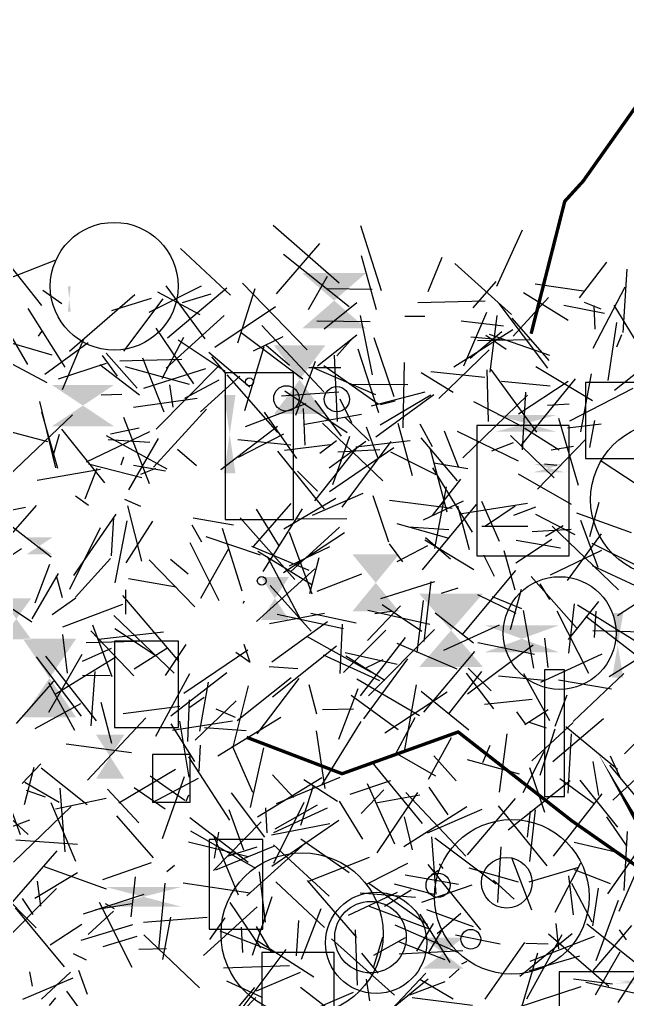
# Model space of a CAD drawing. Extents: x 39652501 to 39653363, y 39457785 to 39458687.
# Drawn here: x 39652664.4 to 39652754.6, y 39458531.9 to 39458677.4 of the extents above; entities that cross this region are included whole.
import ezdxf

# ---------------------------------------------------------------- set-up
doc = ezdxf.new("R2010")
doc.units = 0
doc.layers.get('0').update_dxf_attribs({"linetype": 'CONTINUOUS'})

msp = doc.modelspace()

# ---------------------------------------------------------------- linework, layer by layer
for p, q in [((39652711.8204, 39458638.2264), (39652702.0142, 39458646.8157)), ((39652718.1054, 39458637.1255), (39652715.0137, 39458646.7399)), ((39652735.2125, 39458637.7797), (39652739.043, 39458646.1742)), ((39652667.6295, 39458634.9251), (39652659.9131, 39458644.6796)), ((39652702.4973, 39458636.6556), (39652708.9359, 39458644.1327)), ((39652695.6932, 39458636.4366), (39652688.2319, 39458643.378)), ((39652660.5154, 39458638.1033), (39652669.6534, 39458641.6524)), ((39652713.2997, 39458634.7333), (39652703.5226, 39458642.4842)), ((39652717.3475, 39458634.299), (39652715.1325, 39458642.3039)), ((39652725.0412, 39458636.9973), (39652727.0888, 39458642.1183)), ((39652737.4099, 39458633.5702), (39652729.0005, 39458641.157)), ((39652747.5139, 39458636.0418), (39652751.5811, 39458641.3527)), ((39652753.9758, 39458630.9261), (39652754.5647, 39458640.3438)), ((39652697.4696, 39458638.2254), (39652707.0789, 39458628.3165)), ((39652707.2564, 39458634.3097), (39652710.0757, 39458639.2622)), ((39652731.7227, 39458634.5793), (39652735.1459, 39458638.4787)), ((39652670.6348, 39458635.1573), (39652667.7939, 39458637.1764)), ((39652691.2965, 39458637.7819), (39652683.52, 39458633.8911)), ((39652691.1759, 39458633.5376), (39652684.8758, 39458636.9002)), ((39652691.9218, 39458629.9776), (39652686.0938, 39458637.8418)), ((39652695.1357, 39458637.4992), (39652686.3211, 39458630.0752)), ((39652696.7496, 39458629.3876), (39652699.3203, 39458637.4472)), ((39652710.0257, 39458637.4453), (39652716.6935, 39458637.3512)), ((39652745.8365, 39458632.7066), (39652739.1635, 39458636.7927)), ((39652748.0801, 39458637.0475), (39652740.9265, 39458638.0972)), ((39652754.2329, 39458637.6257), (39652749.4965, 39458628.5594)), ((39652681.4655, 39458636.5005), (39652671.7457, 39458628.0944)), ((39652683.897, 39458635.9556), (39652677.9886, 39458634.149)), ((39652679.8535, 39458628.1227), (39652685.6736, 39458635.9239)), ((39652692.7701, 39458636.6304), (39652688.5075, 39458635.3156)), ((39652714.407, 39458635.3168), (39652709.5641, 39458631.4257)), ((39652723.5042, 39458635.383), (39652733.4769, 39458635.6236)), ((39652737.654, 39458630.3465), (39652742.8707, 39458636.1177)), ((39652748.1925, 39458635.4112), (39652750.6819, 39458634.451)), ((39652665.5715, 39458626.1572), (39652661.0562, 39458633.85)), ((39652671.1385, 39458625.7727), (39652665.6066, 39458634.4598)), ((39652693.3569, 39458628.7284), (39652702.3625, 39458634.7604)), ((39652733.6745, 39458633.8688), (39652730.289, 39458625.9357)), ((39652735.5052, 39458635.2066), (39652742.7546, 39458625.6308)), ((39652751.2079, 39458633.7159), (39652745.1726, 39458634.9041)), ((39652749.6041, 39458634.9392), (39652749.7583, 39458631.4211)), ((39652752.6104, 39458634.9879), (39652758.2686, 39458625.628)), ((39652694.7089, 39458633.4375), (39652686.1268, 39458625.6186)), ((39652708.4729, 39458632.6593), (39652716.413, 39458632.5553)), ((39652716.7813, 39458624.6121), (39652714.993, 39458633.4417)), ((39652724.5087, 39458633.2868), (39652721.5457, 39458633.2787)), ((39652729.9017, 39458632.6458), (39652736.2318, 39458631.9016)), ((39652734.2142, 39458625.0409), (39652735.2467, 39458633.4497)), ((39652737.4647, 39458633.0274), (39652742.9339, 39458626.7688)), ((39652752.9877, 39458632.3818), (39652751.7104, 39458623.7944)), ((39652667.6237, 39458631.0659), (39652667.1108, 39458630.3516)), ((39652690.2166, 39458623.285), (39652684.6258, 39458631.5704)), ((39652700.3466, 39458631.9615), (39652709.5104, 39458622.0909)), ((39652728.853, 39458625.8245), (39652737.6165, 39458631.3451)), ((39652735.9752, 39458631.0072), (39652731.2776, 39458627.043)), ((39652669.2006, 39458627.5418), (39652661.3606, 39458629.8502)), ((39652673.8246, 39458629.9061), (39652670.6949, 39458622.4211)), ((39652688.6935, 39458630.1704), (39652685.4488, 39458624.0239)), ((39652694.8954, 39458625.1066), (39652687.8935, 39458629.753)), ((39652706.4144, 39458623.9833), (39652697.2413, 39458630.8706)), ((39652703.4268, 39458630.2761), (39652699.0572, 39458628.1457)), ((39652708.5728, 39458625.9686), (39652714.4467, 39458630.5765)), ((39652711.4676, 39458627.47), (39652713.8311, 39458630.1397)), ((39652719.9865, 39458621.3843), (39652716.9916, 39458630.1157)), ((39652736.7807, 39458629.7071), (39652731.3455, 39458630.1975)), ((39652740.358, 39458629.8435), (39652732.3488, 39458629.6995)), ((39652736.6058, 39458628.3941), (39652733.5954, 39458630.4836)), ((39652743.0975, 39458627.5086), (39652734.1446, 39458630.6231)), ((39652762.0468, 39458629.7781), (39652752.7065, 39458622.3077)), ((39652753.7504, 39458630.5699), (39652752.9703, 39458628.7305)), ((39652668.1115, 39458624.7104), (39652674.5363, 39458629.4179)), ((39652700.6099, 39458628.7867), (39652697.74, 39458619.3046)), ((39652700.9853, 39458629.0282), (39652704.4354, 39458626.0844)), ((39652714.5921, 39458628.5014), (39652717.6428, 39458619.0117)), ((39652726.5984, 39458621.1144), (39652734.1014, 39458628.3405)), ((39652660.3683, 39458627.746), (39652668.3906, 39458623.4816)), ((39652676.5906, 39458627.4834), (39652678.8279, 39458624.4405)), ((39652681.8303, 39458622.6391), (39652677.1844, 39458627.8441)), ((39652688.4638, 39458626.9199), (39652679.2526, 39458626.6646)), ((39652682.5988, 39458627.1667), (39652685.7592, 39458619.1419)), ((39652698.5505, 39458622.7746), (39652692.4514, 39458627.9434)), ((39652692.8384, 39458627.3167), (39652694.9728, 39458624.785)), ((39652708.2383, 39458626.6062), (39652705.3002, 39458618.5949)), ((39652711.0711, 39458627.5468), (39652711.5172, 39458617.6867)), ((39652677.1875, 39458626.335), (39652670.087, 39458623.9594)), ((39652682.1605, 39458621.5875), (39652676.2416, 39458626.1134)), ((39652689.5937, 39458623.1893), (39652680.088, 39458625.794)), ((39652682.7978, 39458622.65), (39652691.9913, 39458625.5921)), ((39652693.9428, 39458625.9707), (39652684.6131, 39458616.5624)), ((39652712.0679, 39458625.679), (39652707.2935, 39458625.6441)), ((39652717.2383, 39458621.6509), (39652707.7612, 39458625.7504)), ((39652709.5336, 39458626.0244), (39652717.5906, 39458620.3369)), ((39652721.4731, 39458626.4356), (39652721.2719, 39458616.7447)), ((39652733.7384, 39458625.3812), (39652733.9213, 39458617.7094)), ((39652734.3291, 39458625.426), (39652741.0885, 39458616.1125)), ((39652749.4316, 39458620.7656), (39652741.0189, 39458625.8142)), ((39652693.9409, 39458623.8575), (39652688.8415, 39458621.1085)), ((39652697.0548, 39458624.428), (39652691.2158, 39458619.1355)), ((39652702.7155, 39458616.0656), (39652695.1954, 39458624.6171)), ((39652723.9872, 39458624.9848), (39652728.7296, 39458622.0719)), ((39652733.4328, 39458624.2318), (39652725.4296, 39458625.082)), ((39652738.461, 39458618.8497), (39652745.8324, 39458623.7028)), ((39652738.8945, 39458614.1854), (39652746.8957, 39458624.0293)), ((39652747.7023, 39458616.1822), (39652749.3002, 39458624.7559)), ((39652687.1373, 39458619.8262), (39652686.6833, 39458623.1584)), ((39652703.7546, 39458622.2425), (39652713.0028, 39458616.0387)), ((39652722.0099, 39458623.1192), (39652713.3663, 39458623.1957)), ((39652743.1475, 39458622.9231), (39652735.9052, 39458623.6169)), ((39652755.409, 39458622.603), (39652746.0365, 39458617.7412)), ((39652676.4522, 39458621.6747), (39652679.5123, 39458621.745)), ((39652690.7409, 39458621.115), (39652681.2801, 39458619.7729)), ((39652703.2259, 39458621.5182), (39652711.7468, 39458622.0901)), ((39652712.1472, 39458615.4943), (39652708.2546, 39458620.7967)), ((39652713.6885, 39458617.5225), (39652711.9557, 39458621.0038)), ((39652724.5091, 39458622.0335), (39652716.5538, 39458619.9823)), ((39652725.8424, 39458621.6413), (39652717.2482, 39458615.3753)), ((39652717.9175, 39458617.208), (39652725.4078, 39458621.6532)), ((39652739.7971, 39458621.6273), (39652730.1843, 39458612.2766)), ((39652739.0281, 39458613.471), (39652739.5258, 39458622.0732)), ((39652669.7557, 39458610.816), (39652667.3656, 39458620.6589)), ((39652684.2358, 39458610.9287), (39652692.0981, 39458619.5065)), ((39652706.8556, 39458620.3306), (39652697.8533, 39458616.9117)), ((39652706.4567, 39458619.6262), (39652706.7093, 39458614.1665)), ((39652720.1134, 39458620.7148), (39652717.9588, 39458620.1719)), ((39652738.8993, 39458616.988), (39652731.8122, 39458620.6304)), ((39652742.7337, 39458620.1036), (39652745.9783, 39458620.2975)), ((39652662.6647, 39458609.5883), (39652672.2145, 39458618.6746)), ((39652667.6083, 39458619.1212), (39652669.9627, 39458610.7876)), ((39652679.7944, 39458618.3301), (39652683.6007, 39458608.4651)), ((39652700.6801, 39458619.1058), (39652705.4643, 39458612.1942)), ((39652706.7287, 39458617.2796), (39652715.1172, 39458618.805)), ((39652712.6388, 39458618.3258), (39652716.2487, 39458614.8381)), ((39652744.3995, 39458618.2008), (39652747.3038, 39458608.2351)), ((39652749.7392, 39458617.8273), (39652749.0008, 39458613.8114)), ((39652668.5537, 39458614.6733), (39652659.4964, 39458617.085)), ((39652677.0207, 39458608.5796), (39652670.6121, 39458616.5796)), ((39652682.1211, 39458616.7126), (39652677.8681, 39458615.83)), ((39652694.2182, 39458610.5798), (39652702.6614, 39458617.018)), ((39652718.2856, 39458608.9049), (39652709.3313, 39458617.4725)), ((39652715.8152, 39458616.8848), (39652717.5926, 39458612.1579)), ((39652720.533, 39458617.4722), (39652722.6376, 39458609.6847)), ((39652725.6684, 39458613.9439), (39652723.846, 39458617.2873)), ((39652739.3814, 39458616.6946), (39652744.4858, 39458613.5033)), ((39652750.7095, 39458617.2874), (39652745.6963, 39458616.6898)), ((39652669.2669, 39458612.3944), (39652670.2853, 39458615.8151)), ((39652674.3096, 39458611.6996), (39652683.6688, 39458616.1887)), ((39652677.1981, 39458615.6344), (39652686.2176, 39458610.653)), ((39652677.5259, 39458615.0418), (39652683.7011, 39458614.6469)), ((39652684.9149, 39458615.167), (39652680.5388, 39458607.5271)), ((39652704.6409, 39458614.2028), (39652696.745, 39458614.9615)), ((39652696.8645, 39458612.4104), (39652703.5739, 39458615.8744)), ((39652710.8533, 39458608.3597), (39652713.3708, 39458615.5188)), ((39652723.9406, 39458615.2859), (39652729.3531, 39458608.8785)), ((39652729.5282, 39458610.9544), (39652727.4383, 39458616.256)), ((39652738.4523, 39458611.8208), (39652729.3726, 39458616.1938)), ((39652743.7122, 39458609.3221), (39652737.2307, 39458615.5942)), ((39652748.3449, 39458614.9948), (39652741.2559, 39458607.6236)), ((39652690.6309, 39458611.1308), (39652687.7918, 39458613.5429)), ((39652703.7032, 39458613.4615), (39652710.4786, 39458614.2946)), ((39652714.4546, 39458613.8279), (39652708.1626, 39458605.9085)), ((39652708.9525, 39458612.9822), (39652711.4119, 39458614.8836)), ((39652710.3275, 39458610.8051), (39652715.7722, 39458614.7511)), ((39652719.9288, 39458613.7966), (39652710.3756, 39458607.2557)), ((39652717.8656, 39458613.4795), (39652711.594, 39458613.1214)), ((39652712.2673, 39458604.9484), (39652719.5084, 39458614.7305)), ((39652722.3651, 39458614.8141), (39652714.2787, 39458613.8946)), ((39652725.2536, 39458613.7882), (39652727.8023, 39458604.2915)), ((39652734.4574, 39458613.3197), (39652737.6933, 39458614.5825)), ((39652746.6228, 39458613.9952), (39652743.2838, 39458613.4586)), ((39652679.4094, 39458611.2433), (39652679.8159, 39458612.4663)), ((39652702.6651, 39458613.302), (39652709.5823, 39458604.6673)), ((39652719.4319, 39458613.215), (39652726.1754, 39458609.8254)), ((39652666.9797, 39458608.9654), (39652676.3411, 39458610.599)), ((39652675.8081, 39458610.7357), (39652674.0493, 39458606.1439)), ((39652674.6032, 39458611.4233), (39652682.5226, 39458609.3891)), ((39652681.2862, 39458611.2103), (39652686.0366, 39458610.3484)), ((39652684.5357, 39458610.6992), (39652682.3001, 39458609.8395)), ((39652725.6717, 39458610.821), (39652731.5368, 39458601.2391)), ((39652730.9388, 39458610.666), (39652725.8852, 39458611.5159)), ((39652742.2987, 39458611.4015), (39652744.1515, 39458611.2207)), ((39652750.7119, 39458611.8678), (39652758.2449, 39458606.8978)), ((39652708.5728, 39458607.3661), (39652705.6021, 39458610.3241)), ((39652729.8041, 39458609.1136), (39652725.6206, 39458603.7518)), ((39652738.3778, 39458609.9261), (39652746.2524, 39458605.4404)), ((39652727.6865, 39458608.0073), (39652725.9642, 39458598.8439)), ((39652672.6736, 39458606.6712), (39652674.6023, 39458605.2482)), ((39652703.5955, 39458601.7782), (39652711.3079, 39458606.3231)), ((39652715.3346, 39458606.9815), (39652707.8129, 39458603.7155)), ((39652719.1776, 39458599.7637), (39652716.8507, 39458606.656)), ((39652659.1168, 39458596.4116), (39652666.874, 39458605.2305)), ((39652665.2475, 39458604.9327), (39652662.7337, 39458604.4104)), ((39652682.3638, 39458605.0832), (39652679.9998, 39458606.1077)), ((39652682.5036, 39458596.9747), (39652680.4404, 39458605.1833)), ((39652699.1094, 39458599.1136), (39652704.6929, 39458605.5085)), ((39652719.2877, 39458606.0274), (39652728.57, 39458604.8355)), ((39652732.1288, 39458605.3829), (39652724.1164, 39458595.6627)), ((39652730.1977, 39458605.867), (39652724.277, 39458603.0239)), ((39652729.4028, 39458605.1477), (39652731.1339, 39458598.6808)), ((39652730.0319, 39458604.0501), (39652739.7637, 39458605.573)), ((39652732.9574, 39458605.8778), (39652735.5744, 39458599.9443)), ((39652733.5351, 39458602.2001), (39652737.9615, 39458605.1766)), ((39652740.9621, 39458604.9952), (39652737.7159, 39458603.7414)), ((39652750.3548, 39458605.658), (39652748.9978, 39458600.5767)), ((39652678.662, 39458603.9171), (39652672.3469, 39458594.808)), ((39652678.2944, 39458603.4472), (39652677.944, 39458597.726)), ((39652690.1195, 39458603.3815), (39652696.0983, 39458602.3261)), ((39652697.087, 39458603.396), (39652705.2293, 39458594.2227)), ((39652702.8751, 39458599.2331), (39652699.516, 39458604.6829)), ((39652706.2879, 39458604.7183), (39652700.488, 39458595.4001)), ((39652740.9482, 39458603.9366), (39652746.8189, 39458600.8941)), ((39652755.2095, 39458601.1679), (39652747.1074, 39458604.0825)), ((39652662.5844, 39458602.5943), (39652669.0356, 39458597.5763)), ((39652671.8176, 39458592.806), (39652676.3583, 39458601.9756)), ((39652680.2712, 39458602.9243), (39652678.48, 39458593.7135)), ((39652680.1933, 39458596.7115), (39652684.1312, 39458602.9073)), ((39652689.9172, 39458602.3399), (39652691.3814, 39458599.8063)), ((39652694.4133, 39458601.8367), (39652697.3501, 39458592.5604)), ((39652711.8737, 39458601.9941), (39652704.5705, 39458595.3742)), ((39652712.9647, 39458603.2183), (39652705.3975, 39458603.2099)), ((39652728.1488, 39458600.3158), (39652720.4258, 39458602.5078)), ((39652722.0878, 39458602.0483), (39652728.0764, 39458601.6316)), ((39652732.9834, 39458602.1612), (39652739.8279, 39458602.1345)), ((39652742.4587, 39458600.678), (39652745.0684, 39458602.2258)), ((39652753.3058, 39458592.6994), (39652743.4406, 39458602.1317)), ((39652747.6672, 39458603.0402), (39652750.2216, 39458596.0671)), ((39652692.004, 39458600.6396), (39652700.0989, 39458597.8723)), ((39652703.5388, 39458595.2471), (39652712.5776, 39458601.1901)), ((39652707.7764, 39458592.0402), (39652704.4391, 39458601.2138)), ((39652728.3531, 39458597.2697), (39652724.6328, 39458600.3973)), ((39652746.2782, 39458601.6784), (39652740.4517, 39458601.3187)), ((39652745.7337, 39458594.0618), (39652750.758, 39458601.0184)), ((39652689.6451, 39458599.7259), (39652693.9483, 39458591.1005)), ((39652707.3554, 39458595.5582), (39652698.816, 39458599.1358)), ((39652710.3823, 39458599.1008), (39652704.3989, 39458596.2114)), ((39652719.2372, 39458599.5432), (39652721.188, 39458596.8352)), ((39652720.433, 39458596.8792), (39652724.9652, 39458599.2932)), ((39652731.8227, 39458595.6442), (39652724.5158, 39458600.0624)), ((39652743.3705, 39458600.175), (39652738.0561, 39458596.6351)), ((39652738.1048, 39458600.0547), (39652744.6519, 39458598.9235)), ((39652757.7462, 39458595.4029), (39652749.359, 39458599.5976)), ((39652664.6564, 39458598.7788), (39652658.9703, 39458595.0681)), ((39652695.3904, 39458598.7717), (39652691.1959, 39458591.3929)), ((39652707.7692, 39458593.417), (39652699.7177, 39458598.3879)), ((39652701.1237, 39458597.6319), (39652706.0619, 39458588.275)), ((39652733.2655, 39458597.887), (39652734.8459, 39458594.7293)), ((39652737.9554, 39458592.6366), (39652736.3279, 39458598.5111)), ((39652743.2032, 39458594.9131), (39652750.8295, 39458598.5685)), ((39652668.7983, 39458596.4758), (39652666.6057, 39458590.6988)), ((39652677.8263, 39458597.3581), (39652672.6296, 39458591.5994)), ((39652690.3704, 39458590.1916), (39652683.5811, 39458597.1398)), ((39652689.3971, 39458595.0027), (39652686.7659, 39458597.1815)), ((39652708.7872, 39458597.4318), (39652707.394, 39458592.1026)), ((39652758.6604, 39458591.9607), (39652749.4078, 39458596.2486)), ((39652666.1977, 39458588.4054), (39652670.1083, 39458595.107)), ((39652670.7011, 39458591.4861), (39652669.8236, 39458594.7543)), ((39652708.1787, 39458595.8225), (39652699.5554, 39458587.9949)), ((39652715.1376, 39458595.0089), (39652708.508, 39458592.4668)), ((39652730.0679, 39458586.0044), (39652738.0642, 39458595.5512)), ((39652740.3017, 39458594.6968), (39652747.0384, 39458587.0345)), ((39652680.5302, 39458594.3748), (39652687.5952, 39458593.1475)), ((39652707.6688, 39458586.5577), (39652701.5499, 39458593.3265)), ((39652725.9683, 39458593.8717), (39652717.9472, 39458591.3511)), ((39652724.4106, 39458585.0429), (39652725.4938, 39458593.9372)), ((39652743.0859, 39458591.2664), (39652741.645, 39458593.5799)), ((39652753.1246, 39458588.8592), (39652759.8296, 39458593.2515)), ((39652679.6473, 39458591.8506), (39652688.0059, 39458582.0755)), ((39652680.1034, 39458589.0729), (39652680.1445, 39458592.6741)), ((39652729.4407, 39458592.9356), (39652726.975, 39458592.1634)), ((39652738.0774, 39458589.1646), (39652732.3785, 39458591.9662)), ((39652738.9113, 39458589.8898), (39652734.5552, 39458591.6703)), ((39652737.2652, 39458586.789), (39652738.8787, 39458592.7735)), ((39652662.1144, 39458590.6715), (39652666.1807, 39458587.9453)), ((39652672.7206, 39458591.4749), (39652669.1676, 39458588.9602)), ((39652670.7886, 39458587.1819), (39652679.6735, 39458590.5439)), ((39652697.7104, 39458590.9983), (39652697.5189, 39458590.6859)), ((39652720.9348, 39458590.3421), (39652716.0315, 39458585.19)), ((39652718.1741, 39458590.5149), (39652724.1046, 39458586.5594)), ((39652723.3998, 39458583.3718), (39652724.3078, 39458591.0989)), ((39652746.7127, 39458590.6296), (39652745.8629, 39458583.2711)), ((39652745.8639, 39458585.3088), (39652750.3907, 39458590.9591)), ((39652755.7026, 39458585.1215), (39652747.2012, 39458590.4367)), ((39652678.3251, 39458588.8914), (39652687.2947, 39458580.3322)), ((39652701.4746, 39458587.6726), (39652709.6288, 39458589.2446)), ((39652712.4528, 39458586.8796), (39652702.5951, 39458589.0202)), ((39652707.577, 39458589.2076), (39652714.3545, 39458587.8076)), ((39652725.2546, 39458587.5611), (39652716.0494, 39458589.6482)), ((39652719.6405, 39458589.5001), (39652717.1144, 39458589.1413)), ((39652726.0702, 39458589.2941), (39652731.7526, 39458584.8263)), ((39652739.1074, 39458589.6444), (39652740.6676, 39458581.0406)), ((39652744.1337, 39458589.5902), (39652748.8366, 39458580.3085)), ((39652756.6716, 39458582.3767), (39652748.4398, 39458588.7163)), ((39652749.9458, 39458589.5189), (39652749.6556, 39458585.6397)), ((39652678.1002, 39458579.7623), (39652675.221, 39458587.4562)), ((39652701.8095, 39458581.9825), (39652710.0648, 39458588.0141)), ((39652712.2413, 39458587.582), (39652711.8978, 39458580.2542)), ((39652735.5864, 39458587.4497), (39652727.2857, 39458583.6988)), ((39652670.7424, 39458586.0724), (39652671.4058, 39458580.3233)), ((39652674.9214, 39458586.6229), (39652681.3284, 39458579.9285)), ((39652676.0903, 39458585.3786), (39652685.7101, 39458586.4525)), ((39652678.5106, 39458586.9449), (39652684.7134, 39458582.8406)), ((39652718.733, 39458586.6966), (39652712.447, 39458580.3938)), ((39652725.9793, 39458586.7998), (39652716.1615, 39458576.9502)), ((39652756.9297, 39458586.4125), (39652749.4885, 39458586.6084)), ((39652683.6114, 39458585.0648), (39652674.2337, 39458584.8115)), ((39652689.0362, 39458584.5666), (39652685.9756, 39458579.9526)), ((39652698.5298, 39458582.0756), (39652697.6897, 39458584.5699)), ((39652701.8951, 39458576.8054), (39652711.3993, 39458584.3666)), ((39652716.5842, 39458580.3951), (39652707.0243, 39458585.7554)), ((39652714.9789, 39458576.9331), (39652721.6404, 39458585.6399)), ((39652729.3412, 39458580.932), (39652720.4115, 39458584.7448)), ((39652740.6084, 39458584.501), (39652730.8529, 39458577.2206)), ((39652740.8169, 39458583.1092), (39652732.4054, 39458584.8394)), ((39652742.3045, 39458585.4966), (39652742.8026, 39458581.1449)), ((39652760.1969, 39458584.9855), (39652751.9109, 39458579.7705)), ((39652668.7056, 39458574.506), (39652673.6548, 39458583.1332)), ((39652677.9613, 39458583.9667), (39652673.641, 39458582.0402)), ((39652681.3862, 39458580.9563), (39652686.2006, 39458584.0499)), ((39652688.7622, 39458577.359), (39652698.2582, 39458583.7593)), ((39652696.4382, 39458583.4536), (39652698.5682, 39458581.9363)), ((39652717.8309, 39458579.1628), (39652709.4731, 39458583.0015)), ((39652712.7114, 39458583.3826), (39652720.4208, 39458581.6664)), ((39652724.3813, 39458574.52), (39652731.9613, 39458583.5596)), ((39652750.7975, 39458583.1274), (39652741.7097, 39458578.9306)), ((39652673.5334, 39458573.916), (39652666.8813, 39458582.7387)), ((39652675.7706, 39458573.2493), (39652668.2709, 39458582.8431)), ((39652669.6134, 39458577.2177), (39652678.6369, 39458582.7358)), ((39652718.5773, 39458579.2316), (39652712.7748, 39458582.8487)), ((39652715.4644, 39458573.5169), (39652722.0048, 39458582.4645)), ((39652718.2755, 39458582.3086), (39652715.8263, 39458581.1291)), ((39652677.794, 39458579.9449), (39652673.6708, 39458579.9905)), ((39652675.5246, 39458580.5607), (39652674.9106, 39458572.5127)), ((39652689.5913, 39458580.2424), (39652684.5436, 39458570.9296)), ((39652695.1102, 39458580.3557), (39652686.8236, 39458573.9154)), ((39652705.6785, 39458580.9696), (39652701.4064, 39458581.2794)), ((39652728.0839, 39458574.2623), (39652732.9875, 39458580.5526)), ((39652734.7943, 39458575.0181), (39652730.7245, 39458580.3346)), ((39652734.3906, 39458577.712), (39652730.9454, 39458581.0724)), ((39652743.0763, 39458573.2595), (39652739.2489, 39458580.2094)), ((39652754.1046, 39458580.2827), (39652746.5388, 39458573.1471)), ((39652669.3957, 39458579.1134), (39652663.8477, 39458572.854)), ((39652668.6565, 39458578.9079), (39652672.5238, 39458571.8496)), ((39652691.136, 39458571.7068), (39652692.3976, 39458578.9876)), ((39652704.6985, 39458579.6247), (39652696.6468, 39458573.2492)), ((39652705.8289, 39458579.5229), (39652699.5659, 39458571.2841)), ((39652708.48, 39458574.2348), (39652707.3445, 39458578.6071)), ((39652714.4527, 39458579.4704), (39652723.7271, 39458574.0171)), ((39652723.2561, 39458578.5728), (39652721.5298, 39458568.9977)), ((39652735.4504, 39458579.9418), (39652742.2876, 39458579.2617)), ((39652744.3951, 39458579.3415), (39652752.2693, 39458578.001)), ((39652696.0445, 39458569.3378), (39652698.3236, 39458578.4286)), ((39652711.7463, 39458570.511), (39652714.6247, 39458578.0254)), ((39652718.6114, 39458571.4743), (39652727.8667, 39458577.5413)), ((39652731.0772, 39458571.8287), (39652723.9739, 39458577.6056)), ((39652666.6596, 39458572.1246), (39652673.461, 39458575.798)), ((39652678.0545, 39458569.8799), (39652676.474, 39458575.9728)), ((39652689.3452, 39458570.1914), (39652689.5951, 39458576.3635)), ((39652689.4879, 39458575.174), (39652691.7435, 39458576.7546)), ((39652690.4093, 39458570.3549), (39652696.5138, 39458576.2316)), ((39652720.5767, 39458571.9142), (39652713.592, 39458576.9905)), ((39652740.456, 39458576.3936), (39652733.384, 39458575.661)), ((39652745.6279, 39458577.0507), (39652743.8211, 39458572.3998)), ((39652679.7391, 39458574.3186), (39652688.1256, 39458575.3924)), ((39652693.5083, 39458575.0111), (39652696.3868, 39458573.7685)), ((39652713.9177, 39458574.9787), (39652709.3539, 39458574.8854)), ((39652738.1409, 39458574.5679), (39652739.4146, 39458572.8008)), ((39652742.8341, 39458574.8759), (39652739.3815, 39458572.6521)), ((39652683.0736, 39458573.6828), (39652674.4341, 39458564.4484)), ((39652690.3804, 39458567.1812), (39652686.8339, 39458572.81)), ((39652695.9465, 39458573.1811), (39652687.0363, 39458571.7939)), ((39652688.0826, 39458573.2126), (39652689.5027, 39458564.8835)), ((39652693.7722, 39458568.024), (39652703.1622, 39458573.7867)), ((39652715.0183, 39458573.1268), (39652709.2199, 39458563.8054)), ((39652720.109, 39458568.2137), (39652723.105, 39458573.7526)), ((39652742.5952, 39458572.1291), (39652739.9485, 39458573.0298)), ((39652746.5646, 39458573.0148), (39652740.4328, 39458567.2892)), ((39652743.543, 39458567.2223), (39652751.056, 39458573.6025)), ((39652698.0189, 39458571.7542), (39652691.7984, 39458572.1744)), ((39652709.7133, 39458563.1709), (39652708.417, 39458571.7431)), ((39652736.7163, 39458571.3174), (39652735.5581, 39458562.6599)), ((39652743.8492, 39458572.0004), (39652741.6314, 39458565.1355)), ((39652753.1467, 39458566.0343), (39652745.4642, 39458572.3319)), ((39652745.8014, 39458562.5169), (39652746.2951, 39458571.3297)), ((39652725.0892, 39458564.5697), (39652728.4937, 39458570.7662)), ((39652761.7358, 39458570.1104), (39652752.4499, 39458561.4667)), ((39652756.8028, 39458570.9598), (39652754.1894, 39458568.3334)), ((39652680.945, 39458568.4869), (39652671.2566, 39458569.79)), ((39652691.1533, 39458569.6425), (39652690.9854, 39458565.7866)), ((39652695.92, 39458569.5484), (39652698.9303, 39458562.6477)), ((39652698.637, 39458560.3661), (39652700.6255, 39458569.2319)), ((39652734.1931, 39458569.5516), (39652733.0947, 39458567.0191)), ((39652742.3458, 39458568.9215), (39652739.0781, 39458562.5624)), ((39652689.4351, 39458567.9086), (39652695.5314, 39458558.4622)), ((39652724.2015, 39458558.0027), (39652716.7316, 39458567.0763)), ((39652726.1778, 39458565.0126), (39652720.4906, 39458568.3098)), ((39652725.8568, 39458568.0407), (39652729.1827, 39458564.3371)), ((39652730.8403, 39458567.4746), (39652738.5437, 39458565.3866)), ((39652749.4781, 39458567.2159), (39652750.324, 39458562.1494)), ((39652752.0389, 39458568.0229), (39652753.6205, 39458564.5691)), ((39652667.5184, 39458566.8366), (39652664.7492, 39458563.9485)), ((39652665.1019, 39458560.8155), (39652666.495, 39458566.3504)), ((39652674.4009, 39458560.7749), (39652667.5536, 39458566.1962)), ((39652679.0941, 39458561.0829), (39652687.5205, 39458566.0476)), ((39652740.0542, 39458566.3186), (39652742.301, 39458559.6508)), ((39652751.9682, 39458566.634), (39652760.2747, 39458556.673)), ((39652665.1495, 39458564.1299), (39652670.2196, 39458561.1699)), ((39652683.7422, 39458565.0585), (39652688.8744, 39458561.4557)), ((39652690.8611, 39458564.6828), (39652684.0507, 39458561.0841)), ((39652685.5896, 39458555.7426), (39652688.819, 39458564.9771)), ((39652709.2178, 39458564.7943), (39652699.6737, 39458558.9117)), ((39652701.9297, 39458565.2358), (39652705.037, 39458561.8638)), ((39652702.4781, 39458560.9565), (39652711.942, 39458564.8531)), ((39652711.5805, 39458561.2532), (39652706.5735, 39458564.4735)), ((39652719.428, 39458564.3426), (39652713.4052, 39458562.3117)), ((39652736.9273, 39458557.065), (39652746.1214, 39458564.3856)), ((39652744.5888, 39458564.673), (39652749.7322, 39458560.894)), ((39652747.5706, 39458564.4423), (39652753.1644, 39458557.4254)), ((39652657.7234, 39458563.6316), (39652665.6073, 39458556.3489)), ((39652665.3441, 39458562.9197), (39652668.1314, 39458561.9582)), ((39652671.1192, 39458553.7941), (39652670.3817, 39458563.2307)), ((39652682.0773, 39458558.0965), (39652677.3843, 39458563.1105)), ((39652685.9434, 39458560.1146), (39652681.35, 39458563.2791)), ((39652695.7749, 39458562.5444), (39652700.6954, 39458555.9476)), ((39652706.1312, 39458557.7516), (39652707.9846, 39458563.6064)), ((39652715.0573, 39458559.491), (39652718.4342, 39458562.9813)), ((39652720.0812, 39458554.935), (39652716.0042, 39458563.9066)), ((39652723.4306, 39458562.6152), (39652717.377, 39458553.621)), ((39652721.723, 39458562.5824), (39652730.6167, 39458553.1583)), ((39652727.9936, 39458559.2745), (39652725.1482, 39458563.3633)), ((39652662.309, 39458562.1776), (39652664.4538, 39458556.3634)), ((39652669.7028, 39458560.1447), (39652677.1829, 39458561.7774)), ((39652689.4389, 39458562.2136), (39652689.0243, 39458561.2353)), ((39652706.5681, 39458561.1258), (39652702.0453, 39458552.0361)), ((39652715.337, 39458555.6757), (39652711.8783, 39458561.3008)), ((39652723.7704, 39458562.2081), (39652717.2422, 39458561.0252)), ((39652730.8754, 39458553.3329), (39652737.9836, 39458561.7052)), ((39652743.6233, 39458553.1335), (39652750.8777, 39458562.4147)), ((39652663.4519, 39458552.2482), (39652672.0189, 39458560.5289)), ((39652672.6918, 39458552.3363), (39652669.0549, 39458561.0506)), ((39652697.6507, 39458554.0137), (39652695.4925, 39458560.0018)), ((39652701.0982, 39458556.6105), (39652700.8963, 39458560.334)), ((39652702.0849, 39458556.6703), (39652710.0626, 39458560.335)), ((39652708.5444, 39458560.6947), (39652702.2664, 39458557.1686)), ((39652730.786, 39458560.4846), (39652721.3872, 39458554.529)), ((39652724.9037, 39458556.5949), (39652733.0246, 39458560.1231)), ((39652742.6827, 39458551.7028), (39652735.4664, 39458560.6006)), ((39652740.1532, 39458559.8114), (39652739.7052, 39458555.9619)), ((39652740.9313, 39458560.0229), (39652740.0627, 39458552.3274)), ((39652658.3814, 39458555.7865), (39652665.8665, 39458558.528)), ((39652678.7601, 39458559.1483), (39652684.1762, 39458552.8873)), ((39652698.2967, 39458552.1839), (39652689.6515, 39458558.8548)), ((39652700.2196, 39458558.2209), (39652693.1651, 39458551.0249)), ((39652701.7865, 39458551.6638), (39652711.7797, 39458558.4999)), ((39652721.4822, 39458558.9627), (39652722.6684, 39458554.0989)), ((39652754.4852, 39458554.7111), (39652751.5706, 39458558.9959)), ((39652699.4507, 39458551.3048), (39652689.7629, 39458556.8383)), ((39652693.2867, 39458552.8377), (39652693.9534, 39458556.7096)), ((39652701.7816, 39458556.3022), (39652710.401, 39458557.9997)), ((39652754.5587, 39458556.7893), (39652754.0613, 39458548.0393)), ((39652672.9513, 39458554.8566), (39652663.7916, 39458555.4911)), ((39652689.4557, 39458555.2804), (39652698.2721, 39458553.112)), ((39652693.0738, 39458556.2958), (39652696.8243, 39458547.4121)), ((39652713.2852, 39458550.6752), (39652706.1385, 39458555.6543)), ((39652726.2047, 39458547.4706), (39652725.5543, 39458556.025)), ((39652726.0245, 39458555.8485), (39652735.1358, 39458549.0232)), ((39652662.6041, 39458545.5037), (39652669.9199, 39458553.9102)), ((39652693.4775, 39458551.1216), (39652702.0907, 39458554.6406)), ((39652695.2073, 39458553.1329), (39652699.6116, 39458554.5202)), ((39652698.1083, 39458547.2402), (39652706.8065, 39458555.115)), ((39652702.0686, 39458554.8305), (39652710.3354, 39458547.1956)), ((39652735.8238, 39458554.5069), (39652735.3416, 39458546.2679)), ((39652746.7098, 39458555.2155), (39652753.5416, 39458553.6527)), ((39652716.28, 39458552.9269), (39652707.0945, 39458549.3397)), ((39652737.4228, 39458552.9613), (39652740.3521, 39458545.1835)), ((39652751.7241, 39458547.5347), (39652755.7911, 39458553.4093)), ((39652756.9738, 39458553.1644), (39652753.3207, 39458544.9375)), ((39652667.8577, 39458551.6393), (39652677.2239, 39458548.2957)), ((39652683.8681, 39458552.1709), (39652676.649, 39458549.6335)), ((39652686.2255, 39458550.8797), (39652687.3428, 39458551.8065)), ((39652715.9627, 39458549.0198), (39652722.0232, 39458552.1234)), ((39652724.9868, 39458551.8767), (39652732.7853, 39458542.2004)), ((39652725.4622, 39458550.388), (39652726.5396, 39458551.0688)), ((39652726.6421, 39458551.9933), (39652727.186, 39458551.3266)), ((39652731.0738, 39458551.3883), (39652738.4134, 39458549.334)), ((39652740.0004, 39458549.3154), (39652747.4089, 39458551.5136)), ((39652743.8746, 39458544.8124), (39652747.7004, 39458552.1509)), ((39652752.0864, 39458549.0143), (39652746.7316, 39458551.0856)), ((39652672.9667, 39458550.6791), (39652666.6077, 39458546.8362)), ((39652680.9296, 39458544.1405), (39652681.5456, 39458550.0577)), ((39652700.8819, 39458543.3488), (39652699.9757, 39458550.8154)), ((39652714.4459, 39458541.0701), (39652707.1188, 39458549.5077)), ((39652729.5152, 39458548.944), (39652721.612, 39458550.2941)), ((39652737.8126, 39458546.7285), (39652734.7215, 39458549.5646)), ((39652746.617, 39458544.4072), (39652745.8974, 39458550.2386)), ((39652666.7951, 39458542.5192), (39652660.4553, 39458548.875)), ((39652669.823, 39458548.3586), (39652661.1803, 39458539.6944)), ((39652667.4992, 39458545.7048), (39652667.0326, 39458549.4094)), ((39652685.0331, 39458539.2593), (39652685.9495, 39458549.1488)), ((39652698.5932, 39458547.6362), (39652688.625, 39458549.1351)), ((39652709.62, 39458542.5331), (39652702.4076, 39458549.3393)), ((39652724.9166, 39458542.955), (39652716.2165, 39458549.0584)), ((39652718.5581, 39458545.6982), (39652722.4952, 39458548.1413)), ((39652719.9822, 39458549.0405), (39652726.037, 39458547.4272)), ((39652724.0679, 39458546.3154), (39652731.5384, 39458548.8641)), ((39652746.3325, 39458549.1404), (39652749.3056, 39458543.3685)), ((39652750.2846, 39458548.3699), (39652749.4332, 39458542.7784)), ((39652664.7529, 39458546.8444), (39652666.3175, 39458544.4812)), ((39652682.8213, 39458547.4627), (39652673.8054, 39458544.5309)), ((39652701.8167, 39458547.1212), (39652698.8661, 39458538.3856)), ((39652720.4306, 39458547.7314), (39652713.1394, 39458544.3447)), ((39652723.1422, 39458546.9999), (39652714.91, 39458547.6243)), ((39652749.9837, 39458537.6214), (39652753.295, 39458546.5837)), ((39652671.0139, 39458536.6912), (39652663.7595, 39458545.4672)), ((39652675.6447, 39458545.2114), (39652681.0383, 39458546.11)), ((39652676.1715, 39458546.3029), (39652681.0353, 39458536.6383)), ((39652677.062, 39458546.1182), (39652678.4045, 39458545.3744)), ((39652691.6675, 39458538.3958), (39652699.6221, 39458545.6121)), ((39652700.1812, 39458539.5206), (39652695.6017, 39458546.2665)), ((39652709.0601, 39458545.2948), (39652706.1794, 39458537.778)), ((39652725.2122, 39458542.3115), (39652716.3293, 39458545.679)), ((39652731.7496, 39458542.6273), (39652724.8315, 39458545.1841)), ((39652678.2823, 39458544.9737), (39652674.5161, 39458541.5248)), ((39652682.7324, 39458543.3611), (39652692.2171, 39458544.0583)), ((39652685.6252, 39458537.7886), (39652686.8047, 39458544.1002)), ((39652692.6163, 39458540.7464), (39652694.8969, 39458543.9959)), ((39652723.7785, 39458544.5255), (39652728.2612, 39458537.3424)), ((39652729.8819, 39458544.6368), (39652726.3602, 39458541.5987)), ((39652673.5915, 39458542.9667), (39652668.8668, 39458539.9319)), ((39652681.0983, 39458542.9262), (39652673.4349, 39458540.6053)), ((39652697.2494, 39458542.6068), (39652697.4679, 39458538.8298)), ((39652699.4631, 39458542.7174), (39652701.6652, 39458538.9858)), ((39652705.7703, 39458543.5949), (39652705.4253, 39458538.327)), ((39652714.1869, 39458542.1786), (39652714.4657, 39458533.9727)), ((39652729.4123, 39458538.8231), (39652720.1015, 39458542.9069)), ((39652725.7664, 39458543.1316), (39652723.293, 39458539.0132)), ((39652725.1397, 39458538.8095), (39652727.2119, 39458542.329)), ((39652744.4095, 39458539.3828), (39652744.0231, 39458543.1479)), ((39652748.5914, 39458543.103), (39652757.6032, 39458535.934)), ((39652749.5046, 39458536.1239), (39652755.2537, 39458542.8244)), ((39652753.3884, 39458542.1868), (39652754.4034, 39458540.7312)), ((39652676.7578, 39458539.7328), (39652681.8318, 39458541.2448)), ((39652691.0759, 39458533.5739), (39652682.8001, 39458541.4316)), ((39652702.6203, 39458538.7472), (39652694.1371, 39458542.0189)), ((39652720.0167, 39458532.5102), (39652710.6495, 39458540.857)), ((39652716.949, 39458536.7697), (39652718.3117, 39458541.1011)), ((39652716.9792, 39458538.4279), (39652721.6796, 39458541.071)), ((39652729.074, 39458541.4352), (39652735.6932, 39458540.1015)), ((39652738.658, 39458535.3295), (39652746.4021, 39458541.6556)), ((39652739.6952, 39458531.9521), (39652744.9, 39458541.5224)), ((39652749.6598, 39458541.2003), (39652740.0986, 39458537.4807)), ((39652742.872, 39458541.5809), (39652751.8654, 39458533.8486)), ((39652682.0653, 39458539.3084), (39652686.1581, 39458539.4478)), ((39652697.5517, 39458530.7568), (39652703.937, 39458539.2867)), ((39652699.6429, 39458540.6321), (39652708.0504, 39458535.2167)), ((39652727.5543, 39458537.7567), (39652720.6691, 39458540.4059)), ((39652733.4745, 39458531.9146), (39652739.3854, 39458540.328)), ((39652742.8475, 39458540.0614), (39652739.531, 39458540.1563)), ((39652674.2879, 39458537.6996), (39652672.3575, 39458538.6507)), ((39652715.114, 39458538.7384), (39652717.5258, 39458535.7441)), ((39652720.7185, 39458538.6352), (39652730.1656, 39458539.1497)), ((39652741.2831, 39458538.7185), (39652738.9524, 39458530.8557)), ((39652747.4802, 39458538.2931), (39652740.0184, 39458536.0847)), ((39652753.5095, 39458538.8983), (39652749.8245, 39458532.4762)), ((39652704.4548, 39458536.8704), (39652694.6082, 39458536.5209)), ((39652729.6392, 39458536.4236), (39652728.1276, 39458535.0517)), ((39652730.7763, 39458537.517), (39652729.9659, 39458537.0912)), ((39652757.082, 39458537.4723), (39652753.1675, 39458531.3939)), ((39652672.2501, 39458534.998), (39652664.771, 39458531.8683)), ((39652666.2626, 39458533.848), (39652665.887, 39458535.9682)), ((39652667.604, 39458531.8954), (39652671.9324, 39458535.8972)), ((39652673.1205, 39458536.1882), (39652674.4075, 39458532.6581)), ((39652699.5198, 39458533.1263), (39652706.0635, 39458535.9)), ((39652724.6816, 39458535.7535), (39652717.5327, 39458528.226)), ((39652725.0238, 39458534.8874), (39652718.9717, 39458529.9055)), ((39652752.4176, 39458534.1372), (39652746.5991, 39458534.8799)), ((39652691.5329, 39458524.4118), (39652699.2868, 39458533.6561)), ((39652695.077, 39458534.6022), (39652700.3403, 39458532.2093)), ((39652710.6788, 39458530.0645), (39652706.0447, 39458533.6165)), ((39652715.8032, 39458534.8482), (39652716.295, 39458531.6369)), ((39652727.487, 39458534.4852), (39652722.2704, 39458532.4784)), ((39652728.7601, 39458531.9249), (39652723.8001, 39458534.8034)), ((39652747.6859, 39458533.7315), (39652737.9134, 39458530.5226)), ((39652748.4616, 39458534.4019), (39652756.6971, 39458532.6127)), ((39652668.7906, 39458530.9754), (39652669.7292, 39458532.109)), ((39652671.3249, 39458533.1103), (39652673.9448, 39458529.4498)), ((39652699.4146, 39458532.1455), (39652693.7733, 39458526.3552)), ((39652704.8076, 39458529.0243), (39652713.9468, 39458532.9444)), ((39652731.6289, 39458530.942), (39652722.6495, 39458532.0922))]:
    msp.add_line(p, q)
at = {"const_width": 0.5}
for points in [[(39652740.3098, 39458630.7228), (39652745.3076, 39458650.3957), (39652748.0347, 39458653.3919), (39652760.5233, 39458671.0399), (39652774.0732, 39458655.138), (39652768.7981, 39458653.8532), (39652786.1119, 39458671.8812), (39652775.313, 39458677.1378)], [(39652698.0614, 39458570.7929), (39652712.2391, 39458565.3843), (39652729.4805, 39458571.5816), (39652746.3689, 39458558.3792), (39652761.5972, 39458547.7453), (39652754.903, 39458560.2575), (39652766.1603, 39458541.6526), (39652771.6439, 39458541.1728)]]:
    msp.add_lwpolyline(points, dxfattribs=at)
for centre, radius in [((39652678.3987, 39458637.786), 9.4873), ((39652698.4895, 39458623.5805), 0.5966), ((39652703.9747, 39458621.128), 1.8885), ((39652711.4608, 39458621.004), 1.867), ((39652760.6448, 39458606.0913), 11.5003), ((39652700.3033, 39458594.0264), 0.6487), ((39652744.5504, 39458586.2782), 8.369), ((39652737.4454, 39458547.0969), 11.4781), ((39652706.3018, 39458541.5982), 12.0418), ((39652736.686, 39458549.1964), 3.7651), ((39652726.5012, 39458548.8138), 1.7963), ((39652717.2878, 39458540.2667), 7.5171), ((39652716.4587, 39458541.1039), 5.3046), ((39652731.3598, 39458540.799), 1.4618)]:
    msp.add_circle(centre, radius)
for points in [[(39652706.3067, 39458631.5226), (39652715.8236, 39458631.5226), (39652715.8236, 39458639.7736), (39652706.3067, 39458639.7736)], [(39652671.5076, 39458634.0283), (39652671.9439, 39458634.0283), (39652671.9439, 39458637.7715), (39652671.5076, 39458637.7715)], [(39652702.133, 39458618.8009), (39652709.736, 39458618.8009), (39652709.736, 39458628.9935), (39652702.133, 39458628.9935)], [(39652669.1617, 39458616.9944), (39652678.3359, 39458616.9944), (39652678.3359, 39458623.1086), (39652669.1617, 39458623.1086)], [(39652694.6921, 39458609.9866), (39652696.4072, 39458609.9866), (39652696.4072, 39458621.6361), (39652694.6921, 39458621.6361)], [(39652735.1015, 39458616.1975), (39652744.0373, 39458616.1975), (39652744.0373, 39458618.6565), (39652735.1015, 39458618.6565)], [(39652740.6396, 39458610.1589), (39652745.3015, 39458610.1589), (39652745.3015, 39458611.3967), (39652740.6396, 39458611.3967)], [(39652665.3653, 39458597.9462), (39652669.2539, 39458597.9462), (39652669.2539, 39458600.4982), (39652665.3653, 39458600.4982)], [(39652713.7736, 39458589.494), (39652720.7061, 39458589.494), (39652720.7061, 39458597.9762), (39652713.7736, 39458597.9762)], [(39652700.1956, 39458588.2339), (39652704.3496, 39458588.2339), (39652704.3496, 39458594.5975), (39652700.1956, 39458594.5975)], [(39652723.7065, 39458581.2372), (39652733.1468, 39458581.2372), (39652733.1468, 39458592.1187), (39652723.7065, 39458592.1187)], [(39652661.652, 39458585.3412), (39652666.0735, 39458585.3412), (39652666.0735, 39458591.4173), (39652661.652, 39458591.4173)], [(39652752.3513, 39458579.6687), (39652754, 39458579.6687), (39652754, 39458589.2397), (39652752.3513, 39458589.2397)], [(39652733.4159, 39458583.4185), (39652744.4748, 39458583.4185), (39652744.4748, 39458587.4344), (39652733.4159, 39458587.4344)], [(39652664.8361, 39458573.7505), (39652672.7509, 39458573.7505), (39652672.7509, 39458585.4358), (39652664.8361, 39458585.4358)], [(39652675.6957, 39458564.6255), (39652679.9065, 39458564.6255), (39652679.9065, 39458571.1846), (39652675.6957, 39458571.1846)], [(39652677.1197, 39458545.6448), (39652688.3482, 39458545.6448), (39652688.3482, 39458548.5595), (39652677.1197, 39458548.5595)], [(39652724.2721, 39458536.4484), (39652730.2469, 39458536.4484), (39652730.2469, 39458541.0243), (39652724.2721, 39458541.0243)], [(39652752.7579, 39458534.2584), (39652756.7059, 39458534.2584), (39652756.7059, 39458534.6706), (39652752.7579, 39458534.6706)]]:
    msp.add_solid(points)
for points in [[(39652694.8805, 39458603.1487), (39652705.0098, 39458603.1487), (39652705.0098, 39458624.9095), (39652694.8805, 39458624.9095)], [(39652748.392, 39458612.2002), (39652760.3841, 39458612.2002), (39652760.3841, 39458623.5038), (39652748.392, 39458623.5038)], [(39652732.2274, 39458597.7274), (39652745.9495, 39458597.7274), (39652745.9495, 39458617.102), (39652732.2274, 39458617.102)], [(39652678.4188, 39458572.2325), (39652687.9298, 39458572.2325), (39652687.9298, 39458585.0862), (39652678.4188, 39458585.0862)], [(39652742.2977, 39458561.9783), (39652745.2699, 39458561.9783), (39652745.2699, 39458580.8374), (39652742.2977, 39458580.8374)], [(39652684.0872, 39458561.1614, 19730366.2), (39652689.6893, 39458561.1614, 19730366.2), (39652689.6893, 39458568.232, 19730366.2), (39652684.0872, 39458568.232, 19730366.2)], [(39652692.5173, 39458542.2929), (39652700.4675, 39458542.2929), (39652700.4675, 39458555.6175), (39652692.5173, 39458555.6175)], [(39652700.3254, 39458516.9442, 19730366.2), (39652711.0558, 39458516.9442, 19730366.2), (39652711.0558, 39458538.8525, 19730366.2), (39652700.3254, 39458538.8525, 19730366.2)], [(39652744.4662, 39458522.3507, 19730366.2), (39652756.8837, 39458522.3507, 19730366.2), (39652756.8837, 39458535.9612, 19730366.2), (39652744.4662, 39458535.9612, 19730366.2)]]:
    msp.add_3dface(points)

doc.saveas('drawing.dxf')
